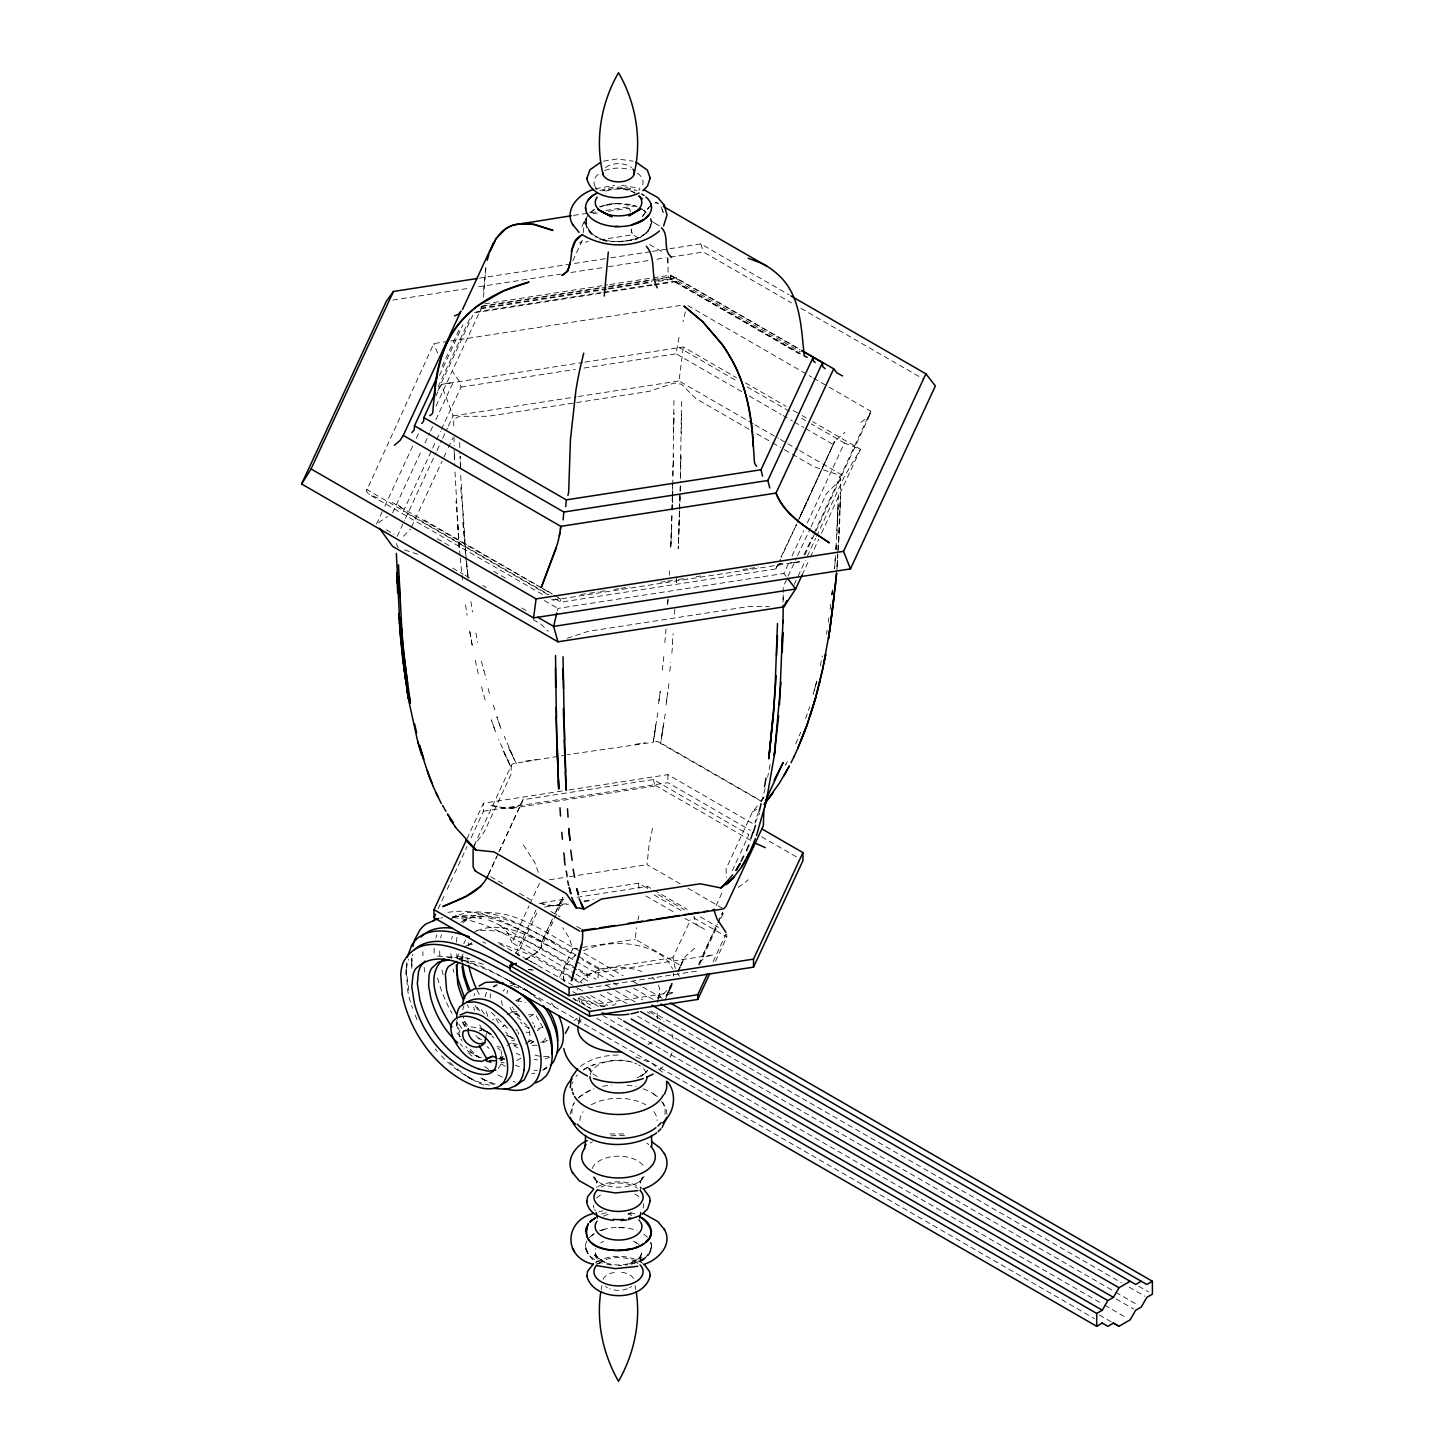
<?xml version="1.0" encoding="UTF-8"?>
<svg xmlns="http://www.w3.org/2000/svg" width="1454" height="1454" viewBox="0 0 1454 1454"><rect width="100%" height="100%" fill="white"/><g stroke="black" fill="none" stroke-linecap="round" stroke-linejoin="round"><path stroke-width="0.75" stroke-dasharray="5 3.75" d="M406.466 962.512L406.175 974.38L406.302 971.181A64.63 37.313 60 0 1 408.683 959.276M411.791 968.291L411.755 958.077L412.027 966.219M406.211 974.598L406.175 967.837M516.842 1011.421L512.353 1011.911L512.462 1007.204M672.729 485.054L672.966 465.389M673.947 400.377L672.911 478.384M673.984 423.114L674.074 413.045M681.453 401.54L680.417 479.547L681.017 455.956M681.508 414.299L681.308 434.837M783.179 592.541L783.215 586.707L796.701 557.645M673.456 433.637L673.566 423.15M680.29 490.925L680.399 481.438M459.937 1036.902L456.792 1025.633L457.447 1019.381M672.002 509.936L672.33 493.797M679.527 511.081L678.255 548.576L679.636 511.117M679.545 509.064L679.909 492.833M783.052 602.247L783.143 596.431M792.212 454.193L813.84 466.679L838.704 475.004L840.721 479.329L839.776 519.096M483.491 297.252L485.909 267.372M673.384 465.371L673.566 454.72M680.49 466.461L680.672 455.829M670.748 547.413L671.966 513.916L670.748 547.413L671.784 525.694M672.639 497.868L672.148 509.936M672.693 495.814L672.857 489.689M680.127 497.05L679.727 509.136M672.075 509.482L672.366 498.377M672.439 496.159L672.675 487.272M680.236 486.218L678.255 548.576M804.916 554.828L870.673 413.154L870.728 411.173L828.744 386.928M840.103 509.173L840.467 496.523L837.068 566.66M835.995 548.213L837.995 504.629M838.249 504.829L837.504 525.076M583.236 232.749L584.235 222.626L586.962 216.301M609.935 284.493L670.639 275.097L671.039 279.332L804.28 356.194M836.922 534.636L838.467 492.197M597.939 978.033L598.539 969.127L582.018 959.585M640.178 1262.072L641.65 1252.912M672.439 489.707L672.711 482.91M837.25 524.876L837.668 514.571M839.83 518.86L838.376 547.831M411.755 964.62L411.9 961.039A72.318 41.748 60 0 1 412.809 954.115M434.183 948.172L434.074 955.423M563.807 980.996L563.498 973.671M839.412 529.165L838.013 552.538M741.758 391.689L676.11 353.795L679.182 336.51M483.582 290.945L485.872 266.936M669.258 575.202L669.476 570.913M676.437 582.709L676.764 576.293M585.598 222.989L587.071 216.664C581.346 244.29 627.892 247.107 643.922 234.567A32.988 19.047 0 0 1 638.524 237.565L637.234 238.165M674.547 614.097L675.056 606.318M835.432 555.864L834.596 568.569L835.378 557.264M835.85 549.667L836.123 545.523M836.105 549.866L836.395 545.723M678.236 971.708L681.017 965.692L635.234 939.248L636.452 927.816M680.145 883.796L647.012 864.676L649.066 845.192L653.264 824.927M837.086 566.115L837.849 554.81M667.64 604.791L668.258 596.613M654.264 736.905L655.718 724.728M836.777 570.786L837.595 560.172M585.544 1246.405L588.234 1254.22C578.819 1232.592 591.633 1267.306 600.211 1263.362M664.823 642.613L666.023 628.946M761.823 801.572L660.661 743.448L663.224 725.873M672.33 643.722L673.129 633.762M671.875 653.155L672.675 643.831M570.004 1114.436L573.403 1103.604M651.501 222.426L649.956 228.169L645.703 233.385L650.81 226.497L650.81 218.573M667.659 603.283L668.058 598.83M662.315 670.167L663.842 656.317M669.84 671.294L670.694 662.479M832.251 591.106L831.852 594.94L832.506 591.324M650.81 218.7C653.537 225.843 647.666 232.676 641.85 236.057M831.961 594.104L832.397 589.851M668.367 688.596L669.258 680.272M651.483 1246.423L650.81 1250.549L645.703 1257.437M752.99 423.659L679.018 380.948L683.325 346.979L679.018 347.542L737.414 381.275M579.619 1018.963L579.946 1016.528M651.501 222.589L648.193 231.44L639.887 237.911M657.826 712.696L653.173 742.285L567.423 754.662M665.26 713.878L661.37 738.014M650.81 1242.752C653.918 1252.203 645.103 1260.273 637.052 1263.344M826.544 634.18L827.09 630.291M828.217 622.294L828.853 617.986M830.107 609.244L831.07 602.61M490.616 993.773L490.289 995.881A28.862 16.666 60 0 0 490.162 998.098M655.481 727.6L653.173 742.285L654.7 741.722A5.253 5.125 -66 0 1 659.425 742.467L660.661 743.448L663.006 728.763M485.672 1037.629L486.49 1032.613L484.745 1033.358M555.228 598.921L560.844 602.156L775.945 568.896L777.29 565.515L780.58 563.698M651.501 1246.641L648.793 1254.22M601.193 1289.607L601.956 1285.518M578.474 1024.179L579.583 1018.436M770.129 764.55L767.657 777.108M799.355 518.442L834.687 441.344L844.992 432.238M462.917 953.988L461.881 961.876L461.881 955.314L462.063 960.494M506.973 993.355L507.573 990.428M685.325 311.774L683.016 321.661M820.31 665.714L822.382 655.881M658.535 997.807L659.48 993.627M740.359 853.298L748.883 834.632L653.428 779.526L523.022 799.7L499.558 850.844M657.462 1002.497L659.207 994.827M468.17 944.955L468.697 942.737M557.409 610.662L557.954 608.408L783.87 573.458L788.504 563.498M637.961 919.928L638.906 915.911M765.113 788.45L761.86 800.881M462.754 1009.858L463.263 1007.949A31.552 18.211 60 0 1 463.917 1006.241M474.022 995.736L474.658 993.318M485.036 996.99L485.545 995.081A31.552 18.211 60 0 1 486.999 991.864M639.942 1259.219L641.287 1254.275M681.017 965.692L685.525 956.15L694.739 948.135M672.111 985.176L665.805 996.19M672.111 1052.696L669.785 1057.912M758.606 811.659L754.989 822.037M805.607 718.494L809.696 706.753M457.356 957.205L458.573 953.86M525.058 959.822L535.326 953.824L540.943 947.735L561.717 902.97L563.516 895.5M540.943 947.735L541.978 941.447L554.065 915.384M572.821 260.757L582.382 240.146M795.702 743.848L800.754 732.198M523.022 799.7L497.504 854.734M797.428 522.368L834.687 441.344L800.027 516.352M666.568 995.536L671.857 984.104M698.556 964.511L717.204 924.253M780.907 557.173L796.465 524.403M542.487 594.45L369.043 494.378L366.299 491.179L433.819 343.58L448.504 341.308M442.034 366.444L459.155 329.567M439.508 375.368L462.954 324.787M438.072 386.873L470.387 317.245M437.818 390.653L472.75 315.318M376.477 524.149L382.947 510.172M384.801 506.174L412.609 446.287M416.317 438.29L420.951 428.312M435.764 396.379L441.307 384.419L453.103 382.493L435.182 421.115M436.055 406.011L482.492 305.74A7.415 4.289 60 0 1 481.547 306.485M392.562 512.935L420.351 453.048M424.986 443.07L429.621 433.092M430.548 431.093L434.255 423.114M547.722 594.577L403.394 511.263L435.709 441.634M436.654 439.581L440.453 431.384M441.398 429.33L461.027 387.073L458.919 380.639L452.667 371.552M397.196 536.362L404.612 520.387M405.521 518.387L436.091 452.521M437.018 450.522L441.725 440.417M442.67 438.363L447.414 428.148M448.359 426.113L453.103 415.899L441.307 384.419L582.745 362.446M411.482 527.13L442.052 461.245M443.852 457.374L447.45 449.631M448.341 447.687L452.848 437.999M581.854 226.588L585.635 218.463M466.97 838.685L483.455 803.19L566.896 790.285M438.145 908.859L443.906 896.427M447.214 889.321L449.668 883.996M450.504 882.233L452.976 876.907M454.611 873.345L466.97 846.737M471.096 837.849L483.455 811.223L483.455 803.19M474.022 845.719L511.354 765.367A5.253 4.271 69.6 0 1 514.825 763.368L565.933 755.08M488.489 874.181L496.614 856.679M488.326 875.072L498.613 852.862M570.459 976.397L511.99 942.628L529.111 905.751M530.056 903.697L539.561 883.196M515.807 953.533L535.963 910.095M536.762 913.076L517.406 954.769L520.677 956.259M554.883 913.639L562.48 897.263M541.978 941.447L551.302 922.036M556.155 911.622L563.407 895.973M559.663 977.015L572.694 948.935L569.405 938.193L562.662 927.707M545.795 1038.065L541.651 1043.663L547.231 1040.446L540.67 1042.318M796.501 524.585L781.416 557.1M791.976 555.973L803.644 530.855M807.352 522.877L844.41 443.034L811.405 423.986M797.61 555.719L810.205 528.584M811.096 526.657L826.381 493.706L840.721 479.329M804.044 554.846L812.223 537.235M814.04 533.327L870.728 411.173M794.284 584.417L796.192 580.328M798.082 576.238L805.498 560.263M807.352 556.282L815.676 538.307M816.603 536.326L844.41 476.439L860.495 449.268L812.677 421.66M802.117 575.021L808.606 561.062M810.46 557.064L818.802 539.107M821.583 533.109L860.495 449.268L844.41 443.034M675.238 968.509L672.966 957.623L690.486 919.855M665.205 999.789L672.639 983.74M757.407 805.843L752.481 811.877L726.037 868.874L726.455 877.453M715.986 905.806L723.201 890.248M732.234 870.801L739.45 855.243M755.08 823.055L759.77 812.95M699.301 965.02L717.367 926.089M721.166 917.892L724.019 911.731M713.096 961.712L726 933.904M715.513 961.221L726.8 936.903L726.8 934.14M775.945 568.896L780.507 559.063M680.145 966.347L681.981 962.403M718.149 922.236L722.856 912.149M776.182 567.387L778.035 564.879L781.907 563.37M668.186 992.01L672.002 983.795M677.746 971.49L683.507 959.186M703.1 954.496L717.076 924.544M718.003 922.545L722.674 912.567M800.154 516.334L808.86 497.959M870.673 413.154L867.911 417.189L859.35 423.477M511.354 765.367L510.917 774.509L484.473 831.488L474.095 845.556M588.234 215.028C582.145 222.68 587.779 233.276 595.577 237.093M642.45 216.573L649.302 206.668M642.686 216.192L649.375 206.595M581.945 241.2L579.619 242.963L588.47 241.6M761.024 801.027L763.405 797.719M764.095 797.174L760.933 801.336L763.405 798.173M521.822 802.881C514.298 812.513 499.831 807.206 489.907 805.171L506.774 808.333L517.715 806.679M561.717 902.97L555.392 906.151L539.18 903.152L566.26 898.954M503.084 991.246L504.647 989.283M699.519 962.512L705.245 957.005L713.532 954.769L583.69 974.852L586.725 975.343L588.815 979.632M499.431 1058.785L500.685 1057.294A16.776 9.687 60 0 0 501.485 1055.549M462.826 922.908C498.74 893.119 549.176 937.012 582.018 951.97M646.467 1071.725L647.702 1070.362L640.996 1076.069L644.195 1073.979L636.543 1078.214M493.542 987.23L494.633 986.048M459.609 960.113L464.299 956.241L458.737 959.44M498.249 1068.508L501.23 1063.801A24.718 14.267 60 0 0 502.048 1057.694M544.85 1068.69L546.649 1066.818M574.094 1020.726L576.984 1018.145M662.933 1066.709L660.043 1069.308M403.449 536.199L410.573 529.056M641.996 1179.23L638.942 1182.229L642.777 1177.049L640.269 1183.029L640.723 1180.412L640.669 1191.117M660.589 995.99L658.698 997.644M631.618 1264.126L641.85 1260.127L647.739 1255.293M589.306 1237.627L591.324 1235.864M593.904 209.976L590.07 212.793L592.305 210.866A32.988 19.047 0 0 1 594.631 209.303M738.305 887.449L748.319 879.797M590.07 212.793L592.305 210.866M537.653 951.861L524.912 959.894M578.856 1097.279L590.742 1090.027M593.904 1234.028L591.342 1235.736L593.014 1234.446M645.812 1257.092L637.234 1262.217M451.013 918.91C483.037 899.481 520.423 925.198 549.321 939.52L615.969 977.997M460.918 922.236C491.943 904.588 527.057 928.906 554.883 942.737M468.333 945.082L471.641 942.901L464.335 947.117M510.227 986.066L516.879 983.249M521.095 997.862L518.206 1000.407L519.078 1005.568M667.568 994.863L674.292 992.155L598.048 1003.951L599.83 1004.26L601.065 1006.768M580.382 1066.382C592.069 1057.531 607.263 1054.677 621.658 1055.095M378.476 522.749L387.527 516.443M640.996 1076.069L646.067 1072.561L644.722 1073.488M525.494 1043.881L532.855 1039.501M752.481 811.877L758.679 808.024M505.065 1025.125L502.739 1026.469L505.501 1024.87M476.985 930.724C505.774 919.055 535.399 939.975 560.462 952.388M452.667 917.474L456.392 915.329M463.263 920.473L471.35 915.802M473.386 932.796L478.966 929.579M493.306 986.43L497.014 984.285M519.932 998.335L514.371 1001.552L518.714 1000.825L525.494 1002.624M479.293 1030.904L483.019 1028.76M507.155 1014.819L512.717 1011.602M529.42 1016.909L534.999 1013.692L542.869 1027.342L537.308 1030.559M506.919 1045.535L514.334 1041.246M499.504 1058.894L503.211 1056.749L499.067 1057.64M500.212 1060.911L507.809 1056.676M530.092 1043.808L533.818 1041.664M521.041 1058.149L515.007 1061.456M542.706 1070.344L548.285 1067.127L543.305 1069.399M549.794 1057.167L543.105 1059.657M583.89 1069.272L589.997 1066.309M596.431 1261.836C611.116 1253.839 630.763 1254.384 644.322 1264.417M630.509 211.502L629.4 208.485L628.219 208.431L630.273 210.503M542.869 1027.342L535.417 1029.377M597.921 1186.555C612.407 1179.448 631.218 1180.194 644.322 1189.935M492.579 1019.836L493.688 1019.345M599.993 190.656C611.625 185.985 625.202 185.948 636.834 190.638M635.507 239.946L637.052 239.292M585.526 222.426C590.833 243.927 621.658 244.581 638.524 237.565M592.396 1065.309L594.904 1064.383M605.409 189.874L602.628 190.91A32.969 19.029 0 0 1 634.398 190.91M539.18 903.152L550.085 905.878L559.299 905.188M599.975 206.686C611.825 202.342 625.474 202.088 637.216 206.904M600.011 1230.647L605.409 1229.175L599.811 1230.847M531.382 1042.409L533.636 1041.609M601.52 1214.054L608.008 1212.254M567.278 638.288L587.87 631.418L748.937 606.5L769.33 606.5M453.721 917.274C485.6 908.823 516.57 928.67 543.741 942.737M467.934 945.3L472.477 944.119M657.626 279.332L669.058 277.532M551.648 599.793L553.938 599.811M595.558 188.802L614.569 185.367M528.547 1041.409L531.055 1040.664M635.198 238.856L637.216 238.292M603.483 161.176L617.405 158.922L633.199 161.194M447.887 912.421C480.183 906.351 510.754 925.035 538.18 939.52L611.425 981.813M599.193 1211.691L603.083 1210.837M447.65 957.532L458.701 956.677L472.296 959.113M501.321 1058.93L503.52 1058.476M799.337 561.88L792.23 562.662M601.702 1006.622L606.027 1005.786M494.36 986.285L497.377 985.721M470.969 1026.815L480.929 1028.36L491.216 1034.957M635.471 744.321L645.358 742.612M557.791 598.067L560.081 598.594L560.844 602.156M553.065 600.066L799.664 561.789M511.499 808.279L657.808 785.614M631.618 240.074L618.513 241.637M573.512 215.41L588.634 213.084M590.778 212.757L597.176 211.757M605.718 210.43L635.707 205.796M592.923 213.738L597.376 213.047M608.554 211.321L628.655 208.213M599.521 239.892L632.708 234.766C634.071 235.021 629.909 232.113 631.436 228.551M479.366 278.168L608.626 258.176M610.825 257.831L650.356 251.724M652.537 251.378L700.864 243.908L788.995 294.798M392.78 300.069L468.243 288.383M478.729 286.765L560.481 274.115M570.949 272.498L604.064 267.372M608.481 266.7L648.211 260.539M657.044 259.175L665.877 257.812M670.276 257.14L703.391 252.015L791.539 302.905M484.764 303.85L607.736 284.839M482.31 306.012L600.902 287.674M609.68 286.311L673.147 276.496L673.638 281.294L798.882 353.595M480.965 306.667L606.191 287.292M608.426 286.947L655.39 279.677M480.711 308.103L605.882 288.728M608.063 288.401L651.992 281.603M654.191 281.258L676.146 277.859L799.918 349.323M481.165 308.775L606.772 289.31M609.008 288.964L651.628 282.349M476.167 311.883L601.211 292.545M603.41 292.199L651.846 284.711M654.046 284.366L673.638 281.294M474.513 312.792L652.155 285.311M654.355 284.966L678.527 281.24L676.146 277.859M450.595 340.999L681.835 305.213M584.908 362.101L683.325 346.979L736.487 377.676M461.027 387.073L575.202 369.407M583.981 368.044L676.11 353.795M453.103 415.899L576.257 396.851M578.419 396.506L679.018 380.948M600.702 591.487L605.137 590.797M614.024 589.415L618.477 588.725M620.694 588.379L629.582 587.016M660.698 582.2L665.15 581.509M667.368 581.164L676.255 579.782M678.473 579.437L687.36 578.074M696.266 576.693L700.701 576.002M742.921 569.477L747.374 568.787M749.592 568.441L758.479 567.078M778.49 563.97L782.924 563.28M569.096 789.94L667.913 774.655L752.3 823.382M483.455 811.223L667.913 782.688L750.428 830.343M549.394 879.779L567.151 877.035M569.368 876.689L576.02 875.653M578.238 875.308L647.012 864.676M582.054 891.902L638.433 883.196L648.339 888.903M577.093 897.282L647.503 886.395L687.16 909.277M544.596 907.042L566.26 903.679M584.308 900.88L593.341 899.499M557.609 905.806L568.55 904.115M583.872 901.753L590.433 900.735M572.694 948.935L580.509 947.717M582.472 947.426L635.234 939.248M598.539 969.127L672.966 957.623M696.448 971.163L589.942 987.648L584.09 984.267M580.782 594.522L587.416 593.505M589.633 593.177L598.485 591.814M658.353 281.313L671.203 279.368M440.726 918.001L442.743 917.71M525.112 761.205L536.762 759.588M518.169 1014.056L515.152 1013.874L512.444 1011.148M532.618 1014.71L528.493 1014.765M480.62 930.524C516.097 928.506 546.649 952.425 576.456 968.055M612.079 1005.15L615.351 1004.823M437.509 956.06L455.502 957.459L480.674 966.092A312.083 180.187 60 0 1 493.451 972.163L512.172 982.413M537.108 1045.335L530.474 1045.208M548.667 1056.44L543.033 1056.64M531.782 1073.525L534.945 1073.234M609.989 1133.975L626.438 1133.92M618.513 203.542L608.554 204.269L599.83 206.904L615.133 203.487L634.398 205.741M790.322 562.716L795.374 562.498M461.209 960.621L473.622 961.603L486.109 965.038M618.513 1227.594L625.275 1228.012M656.281 202.76L655.027 202.815L656.699 202.833A90.984 19.229 -81.2 0 1 659.698 204.85A90.602 19.156 -81.2 0 0 658.607 203.76M511.753 1040.773L514.425 1040.682M452.576 916.347L481.674 918.183L455.538 916.238M480.711 1030.523L481.946 1030.504M625.275 188.711L618.513 188.311M534.145 1070.253L537.344 1070.308M621.658 185.349L639.742 188.275M529.838 1032.594L525.966 1032.104M528.42 969.582L531.819 969.836M453.03 917.529C479.729 920.073 503.993 933.104 527.039 945.954L574.076 973.108M528.547 969.6L536.017 970.309M534.272 1059.493L537.471 1059.857M514.243 986.448L527.657 990.737L542.415 1002.115M496.868 1046.607L500.612 1047.207M631.618 1213.926L628.455 1213.418L631.618 1214.09M489.689 1085.229L481.147 1083.03M501.139 1062.311L504.174 1062.892M517.442 1044.499L512.59 1043.336M539.834 1056.276L533.073 1054.659M460.736 960.93L462.699 961.33M498.14 942.519L529.51 954.624L572.84 978.833M509.954 982.977L517.715 985.43L531.31 992.882M483.419 1030.722L487.235 1031.94M635.543 1056.894L652.246 1063.456L662.497 1072.234M530.546 1040.664L533.454 1041.464M466.734 962.33L471.296 963.693M606.936 241.546L600.211 239.292M513.916 1044.863L516.334 1045.608M481.401 1057.84L479.493 1057.24A27.535 15.903 60 0 1 468.697 1049.788L467.188 1048.116A29.334 16.939 60 0 1 465.716 1046.353M630.091 1212.454L635.598 1214.145M404.594 549.921L419.006 554.719M377.604 497.995L369.043 494.378M495.323 1084.157L487.363 1081.158M473.859 964.529L486.908 969.654A303.831 175.407 60 0 1 499.358 975.561L515.897 984.558M391.962 502.321L552.302 594.104M704.663 929.251L684.071 917.983M497.486 1058.094L502.248 1059.893M488.653 919.982L499.976 925.253L586.725 975.343M653.428 779.526L654.5 784.251L656.463 785.832M515.207 1065.073L519.314 1066.763M656.445 224.261L659.262 225.733M635.016 1241.989L636.379 1242.916L633.417 1241.225L638.978 1244.515M635.016 192.964L630.491 190.747L635.016 192.964L633.417 192.164A23.264 13.431 0 0 0 603.61 192.164M499.976 944.082L577.074 987.702M527.22 959.476L537.108 964.711M649.502 1011.493L664.078 1021.835M597.085 1076.433L592.323 1073.488L588.706 1068.345L590.469 1071.871L589.87 1068.49L590.524 1072.543M757.17 798.628L663.133 744.339M651.901 221.481L657.917 224.897M645.867 895.991L674.529 912.476M510.209 981.286L514.225 983.595M515.152 1013.874L521.186 1017.327L516.733 1013.747L513.498 1008.785M800.918 308.321L922.327 378.403M638.324 238.002L632.072 234.203L631.49 230.041M649.574 244.508L664.605 253.232M670.639 275.097L800.045 349.814M677.691 281.149L800.354 351.777M668.604 277.55L799.918 353.304M687.942 305.649L811.732 377.113M813.604 378.185L826.835 385.837M745.357 382.784L786.105 406.32M793.193 410.41L800.282 414.499M802.045 415.517L807.37 418.588M747.156 386.891L789.995 411.609M801.663 418.352L805.552 420.606M749.264 396.033L781.143 414.426M783.015 415.517L792.394 420.933M794.266 422.005L803.644 427.421M805.516 428.512L833.578 444.706M754.935 424.786L778.308 438.272M780.253 439.399L797.773 449.522M799.718 450.649L844.41 476.439M748.974 429.239L695.921 398.596L681.508 384.238L674.002 383.074L649.102 391.362L488.017 416.28L459.282 416.298L453.775 419.479L453.739 427.821M756.843 433.783L770.602 441.725M772.565 442.852L780.434 447.396M784.36 449.649L790.249 453.066M424.114 520.005L537.871 585.617M539.834 586.744L551.593 593.541M366.244 489.216L549.012 594.741M437.236 538.725L448.922 545.468M493.706 571.331L505.374 578.074M544.323 600.557L557.954 608.408M386.31 529.819L394.179 534.363M452.63 568.114L463.263 574.257M465.044 575.275L472.132 579.364M482.746 585.508L486.29 587.543M521.732 608.008L527.057 611.08M533.182 619.64L541.033 624.166L548.176 631.309M761.678 836.832L797.319 857.406M655.354 785.378L751.082 840.63M687.942 888.303L724.983 909.677M700.374 916.911L718.549 927.398M658.244 894.628L684.689 909.895M654.118 894.937L683.853 912.094M693.758 917.819L726.8 936.903M490.689 876.707L502.757 883.668M519.405 893.283L530.492 899.699M550.83 911.44L560.081 916.783M576.729 926.38L582.272 929.597M583.981 953.097L623.184 975.725M632.981 981.395L640.832 985.921M642.777 987.048L662.388 998.371M633.599 988.175L653.209 999.498M544.05 937.666L575.402 955.769M613.388 982.94L617.296 985.212M626.074 990.265L642.777 999.916M1138.682 1286.227L1148.496 1291.879M578.419 969.182L596.049 979.36M605.845 985.03L613.697 989.556M615.66 990.683L635.253 1002.006M650.938 1011.057L1121.361 1282.646M1129.195 1287.172L1144.88 1296.223M576.038 974.235L587.798 981.032M607.39 992.355L627.001 1003.66M572.403 977.524L582.145 983.14M574.803 979.96L580.673 983.358M600.284 994.681L615.969 1003.733M637.524 1016.182L1113.837 1291.17M1115.781 1292.297L1137.355 1304.747M578.31 988.411L582.945 991.101M590.797 995.626L607.699 1005.386M1116.09 1298.913L1133.738 1309.091M586.107 996.335L599.83 1004.26M572.731 991.628L578.619 995.027M580.582 996.154L598.212 1006.35M617.823 1017.673L621.73 1019.926M578.837 998.262L594.086 1007.077M573.458 998.48L591.106 1008.676M602.865 1015.455L1102.677 1304.038M1104.64 1305.165L1126.214 1317.615M596.558 1018.254L608.335 1025.052M1099.388 1314.998L1111.147 1321.777M508.627 980.359L1094.426 1318.56M475.658 1055.404L478.402 1057.003M480.82 1077.977L484.564 1080.14M467.77 1076.869L473.386 1080.122L466.425 1076.015L471.223 1078.868M554.192 595.195L560.081 598.594M517.224 1016.873L527.057 1025.506M491.452 1034.176L483.564 1029.596L489.307 1032.976M527.657 990.737L523.931 988.556L536.853 998.462M600.666 1260.127L606.536 1263.253L594.595 1255.075L603.61 1261.836A23.264 13.431 0 0 0 629.455 1263.381A23.264 13.431 0 0 0 641.65 1250.149M641.832 208.958L647.412 213.247L643.94 210.285M398.123 504.938L402.285 508.246L403.394 511.263M653.282 1093.717L657.917 1097.079M699.319 926.852L696.012 923.744L693.921 916.165M507.555 1028.16L490.889 1011.929M499.976 925.253L507.773 932.85L511.99 942.628M594.595 1255.075L599.357 1259.128A23.264 13.431 0 0 1 595.758 1248.768M572.949 998.098L575.784 1000.825M595.049 1179.23L598.085 1182.229L594.25 1177.049L596.776 1183.029L596.304 1180.412L596.849 1187.591M441.253 1055.749L443.27 1057.821A97.727 56.433 60 0 0 451.449 1065.4M591.324 233.385L586.216 226.497M516.097 1029.541L517.533 1031.068M460.318 1036.757L454.593 1030.395M470.26 1049.225L472.205 1051.351A35.278 20.374 60 0 0 478.748 1057.022M465.335 1025.979L460.573 1020.163M484.291 1013.838L479.275 1007.022M783.87 573.458L786.069 576.384M523.44 845.01L534.908 862.858L539.325 875.108M551.484 1003.006L553.156 1005.277A33.224 19.193 60 0 1 554.756 1007.658M477.166 1007.186L479.765 1010.875M677.655 973.526L679.418 976.197M437.636 353.068L433.819 343.58M667.022 1114.436L665.877 1108.003L662.915 1102.55M532.618 1022.289L533.436 1023.743M482.019 1029.414L478.784 1023.198M508.536 747.61L516.206 763.477L504.284 736.342M512.117 1011.893L508.555 1004.205M476.948 989.901L479.402 994.736M503.157 750.755L508.409 761.678M504.356 753.299L510.717 766.64L498.704 739.523M398.16 547.667L396.251 543.451M661.043 206.868L663.278 212.611M509.863 750.137L513.625 758.661M527.875 1026.96L528.62 1028.705M415.044 1014.947L416.426 1018.218A79.843 46.092 60 0 0 417.861 1021.471M487.817 1016.382L486.036 1011.275A29.662 17.121 60 0 1 485.382 1008.622M466.352 1026.651L464.135 1020.272A37.659 21.737 60 0 1 463.299 1016.928M459.955 1032.467L458.192 1027.36A29.662 17.121 60 0 1 457.083 1022.217M595.595 187.148L596.431 189.402M662.224 209.485L663.333 212.847M493.342 705.063L495.814 712.86M464.571 1026.724L463.753 1024.143A29.662 17.121 60 0 1 462.645 1019M534.181 1025.488L534.836 1027.56M700.864 243.908L703.391 252.015M518.151 1032.176L518.442 1033.085A8.96 5.18 60 0 1 518.678 1034.248M488.144 688.505L490.471 696.848M485.109 700.01L481.565 686.833M671.93 1034.085L673.22 1038.938M595.377 1252.912L596.849 1262.072M595.758 1254.275L597.085 1259.219M502.375 1005.496L501.357 999.898M638.433 883.196L639.251 890.975M484.037 670.567L486.199 679.454M481.492 661.207L483.655 670.712M478.275 673.893L475.022 659.007M578.51 997.88L579.474 1002.151L578.656 998.498M408.792 990.319L406.175 969.654M529.274 1030.777L529.729 1033.067A16.776 9.687 60 0 1 528.529 1041.228M501.103 1050.988L501.775 1054.404M635.089 1285.518L635.834 1289.607M475.894 632.999L477.621 642.359M424.859 972.108L423.568 963.857M657.044 1016.364L657.408 1018.8M470.932 601.683L472.441 612.061M465.571 604.882L467.079 615.278M468.261 962.639L467.625 957.277M457.338 958.877L456.538 952.097M465.716 553.629L462.826 522.168M466.589 561.935L468.188 578.747L465.734 557.573M466.189 559.081L460.464 471.896M466.407 561.262L467.97 576.566M460.027 555.701L456.011 501.376M460.246 557.882L462.463 579.728M451.303 958.677L450.776 951.952M465.444 553.701L461.772 498.068M457.628 525.167L459.355 549.139L454.793 468.315M439.853 955.932L439.599 948.535M657.117 1013.02L657.317 1016.873M460.863 487.635L461.372 498.159M673.638 976.197L673.529 973.726A55.088 31.806 0 0 1 673.602 975.361M460.445 466.589L460.136 456.156L460.409 469.642M459.7 442.579L459.991 453.848M453.957 436.727L454.193 445.76M454.43 454.757L454.72 466.043M454.448 455.247L454.539 459.264M454.139 449.468L454.375 459.482M667.786 258.376L668.258 277.005A7.415 1.563 -81.2 0 0 668.822 277.605M456.792 1025.633L456.738 1020.653M667.786 257.503L667.859 262.447M422.896 951.643L422.932 955.678M406.175 971.108L407.811 991.264A84.368 48.709 60 0 0 412.554 1008.422M783.215 594.94L783.215 601.12M667.913 774.655L667.913 782.688M647.503 886.395L647.503 888.757M637.379 173.19A24.554 14.176 0 0 1 642.559 185.185M639.996 189.165A24.554 14.176 0 0 1 638.76 190.31M597.049 189.165A24.554 14.176 0 0 1 595.976 187.911M595.122 186.585A24.554 14.176 0 0 1 599.666 173.19M604.591 170.591A24.554 14.176 0 0 1 630.436 169.882M605.536 167.61A15.758 9.106 0 0 1 631.509 167.61M658.353 985.103A41.185 23.773 0 0 1 657.771 998.371M589.397 1007.986A41.185 23.773 0 0 1 586.889 1006.404M584.581 1004.641A41.185 23.773 0 0 1 579.274 998.371M577.383 989.938A41.185 23.773 0 0 1 577.547 988.702M580.709 981.723A41.185 23.773 0 0 1 641.85 971.563M652.464 977.688A41.185 23.773 0 0 1 654.536 979.614M671.803 983.413A55.088 31.806 0 0 1 657.462 997.826M604.628 1006.113A55.088 31.806 0 0 1 579.564 997.826M564.57 981.759A55.088 31.806 0 0 1 576.093 955.042M583.563 950.752A55.088 31.806 0 0 1 672.457 968.891M659.08 1027.287A40.621 23.446 0 0 1 658.644 1032.122M651.992 1041.791A40.621 23.446 0 0 1 647.248 1045.081M578.765 1023.707A40.621 23.446 0 0 1 581.236 1019.199M647.248 1011.929A40.621 23.446 0 0 1 649.702 1013.474M661.588 1101.369A46.601 26.899 0 0 1 664.878 1114.346M572.022 1113.419A46.601 26.899 0 0 1 574.73 1102.441M578.347 1097.988A46.601 26.899 0 0 1 593.559 1088.919M602.592 1086.338A46.601 26.899 0 0 1 611.407 1085.047M627.074 1085.175A46.601 26.899 0 0 1 636.289 1086.756M643.268 1088.828A46.601 26.899 0 0 1 657.99 1097.334M572.458 1083.466A46.601 26.899 0 0 1 572.894 1082.085M575.966 1076.614A46.601 26.899 0 0 1 577.438 1074.869M583.236 1069.999A46.601 26.899 0 0 1 631.545 1061.747M579.946 1120.58A38.567 22.264 0 0 1 583.109 1111.728M591.251 1104.822A38.567 22.264 0 0 1 645.794 1104.822M653.918 1111.728A38.567 22.264 0 0 1 657.081 1120.58M644.104 1176.413A26.844 15.503 0 0 1 618.513 1187.209A26.844 15.503 0 0 1 592.941 1176.413M592.232 1168.525A26.844 15.503 0 0 1 618.513 1156.203A26.844 15.503 0 0 1 644.794 1168.525M590.269 1143.08A36.804 21.247 0 0 1 592.487 1141.663M610.971 1135.901A36.804 21.247 0 0 1 626.056 1135.901M646.776 1143.08A36.804 21.247 0 0 1 648.829 1144.661M643.486 1203.639A25.118 14.504 0 0 1 643.104 1208.092M595.468 1210.891A25.118 14.504 0 0 1 594.595 1209.528M593.941 1208.092A25.118 14.504 0 0 1 593.396 1205.13M596.558 1198.096A25.118 14.504 0 0 1 602.429 1194.007M634.598 1194.007A25.118 14.504 0 0 1 639.215 1196.915M601.156 1187.209A24.554 14.176 0 0 1 637.379 1188.154M650.738 1242.388A32.969 19.029 0 0 1 647.412 1255.584M643.795 1258.637A32.969 19.029 0 0 1 625.238 1265.053M621.912 1265.343A32.969 19.029 0 0 1 618.532 1265.453M611.843 1265.053A32.969 19.029 0 0 1 605.427 1263.889M602.628 1263.09A32.969 19.029 0 0 1 587.089 1240.644M591.269 1235.7A32.969 19.029 0 0 1 594.141 1233.592M602.628 1229.739A32.969 19.029 0 0 1 637.052 1230.666M643.922 1234.282A32.969 19.029 0 0 1 647.412 1237.245M603.519 1216.18A23.391 13.504 0 0 1 609.226 1214.163M627.801 1214.163A23.391 13.504 0 0 1 631.781 1215.435M600.666 1242.916A23.264 13.431 0 0 1 603.61 1241.225M598.285 1263.69A24.554 14.176 0 0 1 638.76 1263.69M631.509 1286.39A15.758 9.106 0 0 1 629.655 1287.662M627.437 1288.735A15.758 9.106 0 0 1 609.589 1288.735M607.372 1287.662A15.758 9.106 0 0 1 605.536 1286.39M603.101 1279.375A15.758 9.106 0 0 1 615.296 1272.323M621.749 1272.323A15.758 9.106 0 0 1 633.944 1279.375M590.197 1074.888A28.48 16.448 0 0 1 632.326 1062.202M634.653 1063.038A28.48 16.448 0 0 1 636.761 1063.964M638.651 1064.964A28.48 16.448 0 0 1 640.378 1066.055M643.413 1068.599A28.48 16.448 0 0 1 646.83 1074.888M656.281 202.76A90.602 19.156 -81.2 0 1 657.481 203.087M493.56 1084.593A113.485 65.521 60 0 1 482.255 1078.759M462.463 1046.48A95.837 55.325 60 0 1 460.1 1043.79M502.502 1077.178A113.485 65.521 60 0 1 495.705 1073.67M488.726 1069.381A113.485 65.521 60 0 1 483.982 1066.055M472.005 1056.167A113.485 65.521 60 0 1 467.188 1051.533M515.37 1082.121A104.87 60.559 60 0 1 513.298 1081.503M474.458 1010.494A37.659 21.737 60 0 1 473.877 1007.349M500.412 1050.188A43.129 24.9 60 0 1 497.632 1048.08M435.873 937.957A72.318 41.748 60 0 1 436.872 934.849M437.563 977.96A91.257 52.689 60 0 0 438.599 981.704A93.765 54.143 60 0 0 442.325 992.773L445.269 999.898A87.731 50.654 60 0 0 452.03 1013.365M505.519 1066.255A105.451 60.886 60 0 1 501.23 1063.983M461.863 1028.396A87.731 50.654 60 0 1 457.774 1022.616M440.671 938.03A72.318 41.748 60 0 1 441.453 934.74M443.125 974.743A91.257 52.689 60 0 1 441.416 967.201M475.931 1035.557A87.731 50.654 60 0 0 478.112 1037.92L480.293 1040.192A105.451 60.886 60 0 0 482.51 1042.445M467.425 1025.179A87.731 50.654 60 0 1 463.335 1019.399M504.665 1059.53A105.451 60.886 60 0 1 498.086 1055.277M489.198 1048.443A105.451 60.886 60 0 1 486.963 1046.535M498.522 1023.016A34.623 19.992 60 0 1 494.433 1015.583M514.571 1039.283A35.278 20.374 60 0 1 505.647 1032.067M451.685 939.266A64.376 37.168 60 0 1 452.394 936.34M493.978 1037.902A92.311 53.307 60 0 1 491.925 1036.066M489.871 1034.121A92.311 53.307 60 0 1 487.835 1032.104M520.132 1055.095A101.598 58.651 60 0 1 516.315 1053.296M468.879 1007.658A79.843 46.092 60 0 1 467.152 1004.732M453.957 972.417A84.368 48.709 60 0 1 453.121 969M456.447 942.228A64.376 37.168 60 0 1 457.265 936.049M517.915 1047.934A101.598 58.651 60 0 1 513.916 1045.535M529.619 1028.305A27.571 15.921 60 0 1 520.423 1022.398M477.93 1009.912A79.843 46.092 60 0 1 474.44 1004.46M508.882 1036.211A85.804 49.545 60 0 0 512.262 1038.229L506.646 1034.994A77.898 44.983 60 0 0 512.626 1038.011M463.79 943.882A46.892 27.081 60 0 1 465.607 940.029M481.565 1039.755A70.101 40.476 60 0 1 478.748 1037.865M479.184 1057.24A75.19 43.42 60 0 1 463.917 1048.08M481.129 1082.848A97.727 56.433 60 0 1 453.521 1067.091M461.99 1040.828A27.208 15.703 60 0 1 460.918 1038.901M437.272 1051.333A79.843 46.092 60 0 1 435.309 1048.988M483.818 1085.12A105.615 60.977 60 0 1 455.774 1067.709M453.539 1065.8A105.615 60.977 60 0 1 449.086 1061.693M482.764 941.956A247.98 143.164 60 0 1 485.727 943.282M487.344 1081.013A105.451 60.886 60 0 1 481.092 1078.014M659.534 695.757L658.517 704.172L660.243 691.395L659.534 695.757M667.059 696.884L666.023 705.317L667.768 692.558L667.059 696.884M815.603 685.379L813.259 694.103L817.293 679.472L815.603 685.379M787.377 761.605L785.414 765.022L787.377 761.605M641.087 1257.183L628.946 1264.198L641.087 1257.183M500.903 728.672L496.85 716.677L500.903 728.672M495.523 731.816L491.361 719.839L495.523 731.816M472.259 645.558L469.46 629.691L472.259 645.558"/><path stroke-width="1.5" d="M783.197 605.155L782.997 622.821M434.219 397.342C435.255 370.897 442.616 343.889 459.646 323.151A90.984 71.755 -24.9 0 1 475.822 307.267C491.434 295.071 509.972 287.201 529.002 282.076L503.429 290.891L477.385 306.067A90.602 71.464 -24.9 0 0 464.771 317.335C438.835 342.362 435.691 379.694 432.71 412.991A7.415 5.852 -24.9 0 1 430.638 415.117L429.748 415.699M777.072 635.907L776.527 655.718M777.218 645.558L777.454 635.816M782.416 642.559L782.652 632.817M782.815 632.581L782.27 652.392M777.508 623.53L774.673 697.684L768.784 758.643L774.128 707.916M782.997 620.349L779.489 704.681M775.2 685.652L773.746 707.989M775.582 685.561L776.091 675.637M780.943 682.326L774.273 755.462L775.436 746.574M582.272 929.597C584.69 945.227 575.62 964.674 571.422 980.796L581.6 944.318M772.856 719.058L768.784 758.643M641.832 1218.107C683.053 1253.293 571.186 1266.234 588.234 1223.832M778.617 715.731L774.273 755.462M835.559 583.872L836.613 572.912L830.07 628.764L822.473 670.021L825.727 654.336L824.491 660.407M801.917 350.905L822.491 362.718L767.821 480.492L769.748 487.944M570.241 262.302L567.751 271.316L561.826 275.406C577.347 267.718 564.752 242.727 582.109 235.057M641.85 1244.878L643.922 1243.715A32.988 19.047 0 0 1 638.524 1246.714C622.857 1254.893 576.366 1250.64 588.252 1223.995M835.614 583.654L828.562 638.524L834.396 595.413M651.483 1135.41L651.81 1146.243M560.462 529.438L560.826 526.348L403.285 435.4L460.936 311.156L458.573 314.355L454.448 315.9M815.258 362.537L813.313 360.919L813.131 357.375L760.987 469.751L762.532 476.149M822.491 362.718L822.782 366.79L825.127 368.644M790.867 295.889L925.907 373.842L935.376 385.946L850.463 568.896L533.563 617.914L536.108 598.884L311.047 468.951L393.434 291.472L477.276 278.496M666.768 1117.326L662.152 1127.45M774.182 756.389L766.44 800.409L756.516 835.505M586.798 178.624L589.942 169.791L600.666 162.285M650.229 177.897L647.539 186.057L642.85 190.692M586.798 1201.622L587.616 1196.751L593.541 1189.354M586.798 1276.103L587.616 1271.232L593.541 1263.835M650.229 1200.877L647.539 1209.037L642.105 1214.199M650.229 1275.376C644.595 1302.711 592.959 1301.984 586.744 1275.74M462.463 1004.823L463.517 999.752A39.64 22.882 60 0 1 467.897 992.482L474.295 988.847L483.946 988.393A67.756 39.131 60 0 1 492.506 990.628L496.995 992.537A71.064 41.021 60 0 1 506.465 998.044C521.241 1008.422 532.273 1023.852 537.726 1041.046A55.47 32.024 60 0 1 540.87 1056.676A56.579 32.679 60 0 1 540.034 1071.107L539.161 1074.27A56.524 32.624 60 0 1 534.599 1082.667C527.857 1090.954 515.988 1091.572 506.319 1089.082A104.87 60.559 60 0 1 504.229 1088.555M559.299 536.199L560.826 526.348L776.018 493.07L833.687 368.825L801.79 350.414M1102.277 1323.085L1096.698 1326.302L504.756 984.558C479.765 973.217 440.308 943.719 415.48 968.982A46.892 27.081 60 0 0 412.991 974.907L411.773 986.812L414.317 1003.133A69.465 40.112 60 0 0 418.916 1016.819C426.476 1035.121 439.053 1051.424 455.284 1062.856A85.804 49.545 60 0 0 468.697 1070.507C476.821 1074.379 491.652 1078.341 495.65 1067.018A24.718 14.267 60 0 0 496.214 1057.621C494.305 1043.172 478.584 1026.433 463.426 1031.104C458.955 1041.9 476.803 1053.696 484.854 1042.645L485.672 1037.629M600.811 1291.661C596.104 1322.431 603.156 1354.383 618.513 1381.3C633.871 1354.383 640.923 1322.431 636.216 1291.661M764.513 786.705L766.04 778.072M585.526 1231.411L586.216 1227.503M651.501 1231.411L649.956 1237.336L645.703 1242.207C656.626 1234.937 649.993 1220.179 639.542 1216.907M633.944 174.625C642.304 140.275 636.143 103.198 618.513 72.7C600.884 103.198 594.741 140.275 603.101 174.625M639.742 1218.107L640.778 1212.618M559.954 532.782L558.463 539.852M604.264 296.053L608.299 252.051M407.229 957.332L411.755 945.155A74.372 42.929 60 0 1 418.879 937.194C431.038 928.324 447.378 930.56 461.027 934.159M565.751 506.592L566.315 499.867L423.823 417.607L435.237 393.016M563.116 519.914L563.825 512.044L414.481 425.822L437.29 376.677M764.713 807.77L767.512 795.411M817.766 689.705L815.403 698.429L822.419 670.239L817.711 689.905M819.311 683.798L820.165 680.072M759.351 811.023L761.078 803.662M556.864 612.916L553.629 626.42L557.954 641.814L783.87 606.863L795.647 588.997L802.117 575.021M567.914 495.469L568.15 494.505A7.415 1.563 -81.2 0 0 568.696 491.507L570.441 439.544L575.911 390.29A90.984 19.229 -81.2 0 1 580.255 367.553L583.726 353.213M557.482 543.723L558.445 539.961M455.247 826.999L476.021 850.045L493.924 851.88L566.188 893.592L576.147 907.805L577.547 907.968A5.253 1.272 11.9 0 1 582.254 908.714L583.999 909.023L601.483 899.045L700.21 883.778L720.748 887.903L732.598 878.725L741.267 867.438M571.277 251.451L575.439 241.146L580.509 236.002M487.235 260.266L488.98 253.905M557.445 543.832L541.379 587.234L556.3 547.885M815.73 697.466L810.078 716.059M584.417 1148.605L585.744 1144.28L585.217 1146.243L585.544 1135.41M753.317 832.397L755.48 825.399M750.755 838.831L752.936 832.451M489.634 252.051L495.923 238.747L502.193 231.44A90.984 52.526 60 0 1 514.044 224.897L571.313 215.755M807.188 724.674L797.846 748.192L807.115 724.764L800.972 740.922M755.389 838.576L751.863 847.391M489.871 251.524L496.105 238.474L505.956 228.587A90.602 52.308 60 0 1 515.189 224.588L523.531 223.498L534.254 224.461L552.974 230.423L534.091 224.425L518.605 223.916M746.484 850.663L748.81 845.01M487.926 875.526C480.274 893.338 459.155 899.39 442.852 906.569L465.88 896.427L480.838 886.14M565.388 1033.34L568.914 1026.724M468.406 1028.614C466.48 1036.666 476.748 1047.407 484.854 1042.645M751.809 847.537L746.902 857.805M793.793 757.17L797.864 748.319M533.563 617.914L301.596 483.982L386.491 301.033L393.434 291.472M761.678 828.798L802.935 852.607L802.935 860.659L753.517 967.146L569.059 995.681L434.019 917.728L434.019 909.677L466.152 840.467M434.019 917.728L435.673 914.184M709.879 973.38L697.775 999.443L589.452 1016.201L510.154 970.418L510.154 965.692L511.772 962.221M783.87 606.863L786.705 600.738M850.463 568.896L843.538 551.339L925.907 373.842M765.404 800.827L783.197 762.459L774.055 780.453M697.775 999.443L697.775 994.718L707.462 973.871M753.517 967.146L753.517 959.113L802.935 852.607M462.517 309.429L493.324 243.163M664.478 1094.262L666.677 1088.283L666.659 1081.231M791.031 762.732L794.393 755.844M741.14 861.131L743.612 856.188M746.72 858.096L749.192 853.134L741.449 867.166L745.611 860.277M403.285 435.4L400.05 440.453L394.416 445.269M505.392 1079.286C499.067 1093.008 480.911 1089.355 470.006 1084.048A101.598 58.651 60 0 1 454.102 1074.96L450.013 1071.961A92.311 53.307 60 0 1 437.69 1061.056L435.691 1058.966A79.843 46.092 60 0 1 410.791 1021.435L408.174 1014.91A84.368 48.709 60 0 1 402.231 994.481M783.615 776.218L789.395 765.949L779.417 783.197L764.041 804.335M402.249 994.481L400.741 974.398A64.376 37.168 60 0 1 403.121 962.512C424.623 923.09 477.203 958.404 504.756 971.69L1096.698 1313.435L1102.277 1310.218L1107.839 1300.585L1113.419 1297.368L1118.98 1287.717L1130.121 1281.283M663.642 225.861L667.022 215.01L664.224 205.178M301.596 483.982L311.047 468.951M712.278 910.386L714.441 909.15M766.24 801.554L773.146 792.521M723.347 885.759L732.689 874.854M765.422 802.517L771.62 794.647M662.606 1122.924C674.365 1113.037 677.419 1094.371 667.713 1082.012M631.618 224.825L643.795 219.808L648.793 214.919L645.685 218.264M728.545 882.76L733.816 877.289M588.234 199.78L591.324 196.563M595.195 1218.107A32.988 19.047 0 0 0 592.305 1220.015L590.07 1221.942L595.195 1217.943M577.638 1068.763L571.349 1077.85L570.259 1087.665M572.131 1078.686C559.118 1091.154 561.607 1113.6 575.784 1124.233M664.914 1120.525L665.805 1119.598M660.97 1128.795L658.171 1131.594M557.173 1052.551L561.099 1047.116A40.276 23.246 60 0 0 561.753 1023.852L558.899 1015.528M550.412 1065.473L553.81 1061.402L556.882 1053.641A48.618 28.08 60 0 0 557.609 1041.246A47.618 27.499 60 0 0 554.919 1027.833L550.848 1017.727A41.257 23.827 60 0 0 545.305 1008.422L543.269 1005.659M727.109 881.906L720.748 887.903L728.436 880.579M732.598 878.725L726.237 884.741M590.07 1221.942L592.305 1220.015M421.024 937.012C428.875 928.597 441.18 926.889 452.103 928.143M425.004 961.058L421.042 965.765A46.892 27.081 60 0 0 418.552 971.69L417.334 983.595L419.879 999.916A69.428 40.094 60 0 0 424.495 1013.602L425.622 1016.237A64.049 36.986 60 0 0 445.56 1046.353L447.214 1048.061A81.969 47.328 60 0 0 478.911 1068.963M659.389 231.004C638.288 248.943 604.773 248.888 581.836 234.457M479.038 986.048L485.454 982.413L495.087 981.959A67.756 39.131 60 0 1 503.647 984.194L508.137 986.103A71.064 41.021 60 0 1 517.606 991.61C532.382 1001.988 543.414 1017.436 548.867 1034.612A55.47 32.024 60 0 1 552.011 1050.242A56.579 32.679 60 0 1 551.175 1064.673L550.303 1067.836A56.524 32.624 60 0 1 545.741 1076.233L541.197 1080.304L535.508 1082.903M421.715 423.423L423.659 421.187L423.823 417.607M593.014 195.399L591.342 196.653L593.904 194.8M411.845 432.583L414.19 430.002L414.481 425.822M460.082 1015.001L466.752 1012.202L477.748 1014.074A57.76 33.351 60 0 1 483.091 1016.473L494.196 1024.288L503.029 1034.23A33.224 19.193 60 0 1 508.755 1044.481L511.608 1052.787A40.276 23.246 60 0 1 510.936 1076.051L507.028 1081.503L500.939 1084.848M466.77 1002.133C485.491 991.392 506.61 1009.894 517.46 1024.507A41.257 23.827 60 0 1 522.986 1033.812L527.057 1043.917A47.618 27.499 60 0 1 529.747 1057.331A48.618 28.08 60 0 1 529.038 1069.726L524.367 1079.686L515.443 1085.484M656.663 1132.83C631.2 1150.823 582.854 1149.66 570.259 1117.326M645.812 218.264L637.234 223.153M443.779 958.986C422.805 976.252 439.817 1008.749 451.903 1026.942M505.374 1079.268A40.276 23.246 60 0 0 506.047 1056.004L503.193 1047.698A33.224 19.193 60 0 0 497.45 1037.447C478.657 1004.659 429.312 1010.439 461.609 1051.333A27.571 15.921 60 0 0 473.913 1060.457L481.674 1061.42L492.742 1056.295L495.905 1057.494M1141.263 1281.283L1135.701 1284.5L651.865 1005.15M1113.11 1322.922L1118.98 1326.302L1130.121 1319.869L1135.701 1310.236L1141.263 1307.019L1146.842 1297.368L1152.404 1294.151L1152.404 1281.283L1146.842 1284.5L661.043 1004.023M587.252 1140.518C575.348 1145.752 564.843 1160.474 572.803 1173.124M653.137 1074.052L647.266 1076.905M492.742 1056.295L487.254 1058.203M639.106 192.964C622.257 201.415 591.76 199.798 586.744 178.26M639.106 1215.944L628.637 1219.579M635.198 1248.005L637.216 1247.096M593.541 189.493C579.274 193.673 563.57 209.431 572.803 224.843M643.504 1188.809C657.753 1184.628 673.475 1168.852 664.224 1153.44M593.541 1213.472C564.479 1220.269 562.389 1257.31 593.396 1264.362M643.504 1264.507C657.753 1260.327 673.475 1244.569 664.224 1229.157M595.195 193.873L597.34 193A32.969 19.029 0 0 0 595.195 194.127M456.52 961.403L448.468 966.546A31.679 18.284 60 0 0 445.397 974.725L446.578 989.92A53.544 30.916 60 0 0 450.649 1002.588L456.265 1013.747M637.234 1247.205L638.524 1246.714M697.775 994.718L589.452 1011.475L510.154 965.692L516.334 963.384M495.796 1070.126L488.399 1071.216L478.948 1069.144M510.154 965.692L516.17 963.493M643.286 1078.541C627.292 1083.957 609.48 1084.102 593.523 1078.45M438.726 918.383L425.804 924.09A83.623 48.273 60 0 0 419.879 930.033L414.899 939.339A80.279 46.346 60 0 0 412.918 946.463M637.852 1190.59L615.369 1192.952L597.285 1190.008M637.852 1266.307L615.369 1268.651L597.285 1265.725M499.922 983.068L502.939 982.504M631.618 1248.895L618.513 1250.458M566.315 499.867L760.987 469.751M563.825 512.044L767.821 480.492M536.108 598.884L843.538 551.339M595.34 928.488L583.545 930.087M599.666 927.816L614.824 925.471M627.819 923.454L642.977 921.109M647.303 920.437L651.646 919.764M655.972 919.11L679.781 915.42M684.125 914.748L699.283 912.403M703.609 911.731L707.934 911.058M581.8 931.196L723.619 908.877L725.855 906.478L763.332 825.727L763.877 810.096M434.019 909.677L569.059 987.648L753.517 959.113M621.112 1220.542L627.037 1219.942M495.123 1060.711L489.58 1060.566M448.723 959.804L438.217 962.203L431.565 968.346A39.331 22.701 60 0 0 429.057 975.125L428.603 985.612L430.711 997.571A61.541 35.532 60 0 0 434.782 1009.694L436.836 1014.329A56.106 32.406 60 0 0 453.303 1038.429L454.757 1039.974A66.175 38.204 60 0 0 457.756 1042.881M615.169 226.533L618.513 226.406M613.334 1220.397C602.465 1219.07 587.834 1213.999 586.744 1201.258M490.998 1062.165L486.054 1060.929M493.615 1088.446L507.101 1089.319L515.952 1085.647A49 28.298 60 0 0 524.022 1070.053M748.192 258.267L761.133 263.119A90.984 71.755 -24.9 0 1 777.327 274.006C800.954 294.38 801.045 327.586 804.244 355.521A7.415 5.852 -24.9 0 0 806.334 356.993L807.224 357.302M579.692 931.087L475.731 871.328L473.113 867.02L473.095 848.918M765.222 847.627L756.116 843.556M643.631 189.638L657.917 197.653L664.623 205.777M593.396 1188.663L579.11 1180.63L572.422 1172.524M643.631 1213.617L657.917 1221.633L664.623 1229.757M842.538 375.932L836.904 372.878L833.687 368.825M603.61 212.775L598.048 209.485L611.77 216.646L605.337 213.538A23.264 13.431 0 0 0 632.381 213.247A23.264 13.431 0 0 0 640.687 198.398M611.77 216.646L600.666 211.084A23.264 13.431 0 0 1 597.176 197.144M636.143 162.23L647.321 170.1L650.283 178.26M671.566 257.194C662.224 250.633 669.876 235.784 661.534 227.842M587.525 1075.942C576.366 1070.617 566.151 1061.111 563.807 1048.516M510.318 968.473L492.779 958.931A328.586 189.711 60 0 0 479.347 952.552C460.482 945.045 436.563 934.813 417.498 947.045A64.63 37.313 60 0 0 414.426 949.771M663.351 206.468L766.985 266.282M537.689 617.223L553.629 626.42L795.647 588.997L787.541 578.31M557.954 641.814L392.562 546.341L379.494 528.311M670.221 1002.896L1152.404 1281.283M640.723 1011.584L1118.98 1287.717M631.236 1018.981L1113.419 1297.368M623.693 1021.053L1107.839 1300.585M610.28 1026.179L1102.277 1310.218M1118.98 1326.302L1113.419 1323.085L1107.839 1326.302L1101.968 1322.922M652.246 1141.972L660.389 1148.242L664.623 1154.058M522.604 994.481L531.292 1001.679L539.743 1011.639A41.257 23.827 60 0 1 545.268 1020.944L549.339 1031.05A47.618 27.499 60 0 1 552.029 1044.463A48.618 28.08 60 0 1 551.848 1053.95M639.269 196.217L642.45 198.925M474.386 870.183L475.731 871.328M579.11 232.367L572.422 224.243M465.916 840.048L476.021 850.045L475.149 848.845A5.253 1.072 49.6 0 1 473.968 846.737M467.352 841.721L472.641 846.973M644.322 1189.935L649.538 1197.06L650.283 1201.258M644.322 1264.417L649.538 1271.541L650.283 1275.74M756.643 466.261L755.989 465.444A7.415 4.289 60 0 1 754.481 462.772C752.209 427.312 749.755 390.054 730.998 358.52A90.621 52.308 60 0 0 721.784 343.871L702.7 321.716L683.98 306.049L702.882 321.879L722.911 345.489A90.984 52.526 60 0 1 734.761 365.717C747.065 390.853 752.5 418.879 753.372 446.705M725.909 932.341L716.858 918.655L713.95 909.913M646.285 246.18C656.572 258.03 650.192 275.079 657.335 287.837M455.502 827.144L449.577 818.511L451.649 821.528M572.422 1248.223L574.53 1251.512M581.255 903.316L583.781 909.095L579.146 898.627M479.293 1045.862L487.163 1059.512M442.561 805.407L445.942 811.259M571.695 897.318L575.602 906.424M573.966 903.261L576.293 907.932L573.73 902.316M436.218 793.23L438.09 797.046M441.271 803.553L432.765 785.723M476.185 988.157L474.622 984.649A69.465 40.112 60 0 1 470.024 970.963L468.751 965.401M470.605 991.374L469.06 987.866A69.465 40.112 60 0 1 464.444 974.18L462.317 963.148M464.68 998.244L457.974 979.051L456.32 965.092M463.572 1000.152L461.79 996.154A53.544 30.916 60 0 1 457.719 983.486L456.538 968.291A31.679 18.284 60 0 1 458.119 962.566M429.839 778.272L432.801 785.433M581.473 904.424L582.691 907.514M427.276 770.565L431.947 782.797M468.206 990.392L463.535 975.834L462.027 966.31M429.802 778.544L417.661 741.304L408.61 700.101M417.661 741.304L421.551 754.953M650.81 203.451L651.501 207.359M414.572 723.819L416.644 733.016M573.13 869.11L574.639 877.235M567.696 880.979L568.605 885.395M596.249 1212.618L597.285 1218.107M408.792 693.94L410.428 703.209L403.249 650.538M570.731 850.208L572.149 860.423M402.613 657.572L408.41 698.865L402.558 657.826L399.432 623.312M566.278 871.055L567.133 876.199M406.938 689.578L408.41 698.865M407.483 683.798L402.358 640.087L398.505 564.897M405.393 679.272L400.341 635.743L396.379 553.429M564.297 859.205L565.079 865.13M563.825 852.862L564.625 859.387M403.503 650.72L401.54 627.855M561.789 832.288L562.425 839.285M585.526 207.359L585.708 209.521M566.006 781.416L566.224 789.976L565.17 771.801M400.577 617.532L401.268 627.655M398.669 613.443L399.377 623.566M567.496 808.787L568.041 817.112M559.972 807.752L560.517 816.058M558.481 780.362L558.699 788.813L556.137 717.113M564.116 740.395L565.588 771.765M558.063 770.711L556.991 750.028M564.534 740.359L563.025 656.717M563.988 718.331L566.224 789.976M558.699 788.813L557.009 739.304M399.723 597.412L398.978 577.42M397.614 592.887L396.869 572.876M398.705 577.22L399.032 587.053M396.815 573.13L397.142 582.963M563.389 708.534L563.57 718.367M556.282 707.444L556.482 717.258M564.843 751.245L565.006 761.732M556.664 739.141L555.519 655.554M563.389 678.673L563.516 688.669M555.646 687.451L555.446 667.768M562.898 669.004L562.971 678.709M1096.698 1313.435L1096.698 1326.302M589.452 1011.475L589.452 1016.201M569.059 987.648L569.059 995.681M645.794 196.89A32.969 19.029 0 0 1 647.412 216.755M643.795 219.808A32.969 19.029 0 0 1 598.63 222.771A32.969 19.029 0 0 1 591.269 196.872M593.123 195.454A32.969 19.029 0 0 1 594.141 194.781M641.832 194.127A32.969 19.029 0 0 1 643.922 195.454M638.851 195.963A23.264 13.431 0 0 1 639.869 197.144M632.981 169.155A15.758 9.106 0 0 1 621.712 181.677A15.758 9.106 0 0 1 602.756 172.772M638.506 1011.948A41.185 23.773 0 0 1 631.018 1013.82M629 1014.165A41.185 23.773 0 0 1 602.156 1012.984M620.622 1051.933A40.621 23.446 0 0 1 578.11 1026.088M661.061 1122.597A46.601 26.899 0 0 1 657.862 1126.032M655.936 1127.668A46.601 26.899 0 0 1 577.42 1124.305M663.333 1094.935A46.601 26.899 0 0 1 619.858 1114.473A46.601 26.899 0 0 1 574.512 1096.425M573.476 1094.48A46.601 26.899 0 0 1 572.712 1092.517M572.204 1090.518A46.601 26.899 0 0 1 571.949 1088.501M650.683 1146.388A36.804 21.247 0 0 1 620.331 1177.922A36.804 21.247 0 0 1 584.744 1148.26M630.709 1217.816A25.118 14.504 0 0 1 628.491 1218.434M623.657 1219.324A25.118 14.504 0 0 1 613.37 1219.324M639.996 1190.353A24.554 14.176 0 0 1 618.513 1211.418A24.554 14.176 0 0 1 597.049 1190.353M640.814 1222.45A23.391 13.504 0 0 1 617.35 1240.044A23.391 13.504 0 0 1 597.049 1221.196M638.978 1219.997A23.391 13.504 0 0 1 639.996 1221.196M639.996 1264.835A24.554 14.176 0 0 1 618.513 1285.899A24.554 14.176 0 0 1 597.049 1264.835M646.994 1076.578A28.48 16.448 0 0 1 618.513 1093.026A28.48 16.448 0 0 1 590.033 1076.578M433.183 921.036A83.623 48.273 60 0 1 435.528 918.783M557.718 1040.828A40.276 23.246 60 0 0 556.173 1027.069L553.32 1018.745A33.224 19.193 60 0 0 547.595 1008.494M523.985 1070.035A48.618 28.08 60 0 0 524.185 1060.548A47.618 27.499 60 0 0 521.477 1047.134L517.424 1037.029A41.257 23.827 60 0 0 511.881 1027.724L503.429 1017.764L492.615 1009.131A63.522 36.677 60 0 0 488.417 1006.695A65.939 38.077 60 0 0 482.346 1003.951L480.402 1003.278A59.469 34.333 60 0 0 474.767 1001.97L466.498 1002.351L460.118 1006.531A31.552 18.211 60 0 0 457.701 1011.166L456.865 1015.165A28.862 16.666 60 0 0 456.738 1017.4M461.009 934.086A247.98 143.164 60 0 1 469.388 936.721M815.367 698.629L807.17 724.565L815.367 698.629M740.104 863.458L736.069 870.455L740.104 863.458M634.962 211.975L628.946 215.864L641.087 208.849L634.962 211.975M829.143 542.724C809.624 529.074 785.142 516.497 776.018 493.07C785.087 516.497 809.533 529.111 829.143 542.724M453.357 822.909L447.578 814.185L453.357 822.909M577.42 890.829L576.711 888.739L578.456 894.81L577.42 890.829M569.913 889.812L569.205 887.576L570.931 893.792L569.913 889.812M421.351 751.227L419.661 745.629L423.714 759.224L421.351 751.227M569.314 833.324L568.696 828.489L569.932 840.321L569.314 833.324"/></g></svg>
